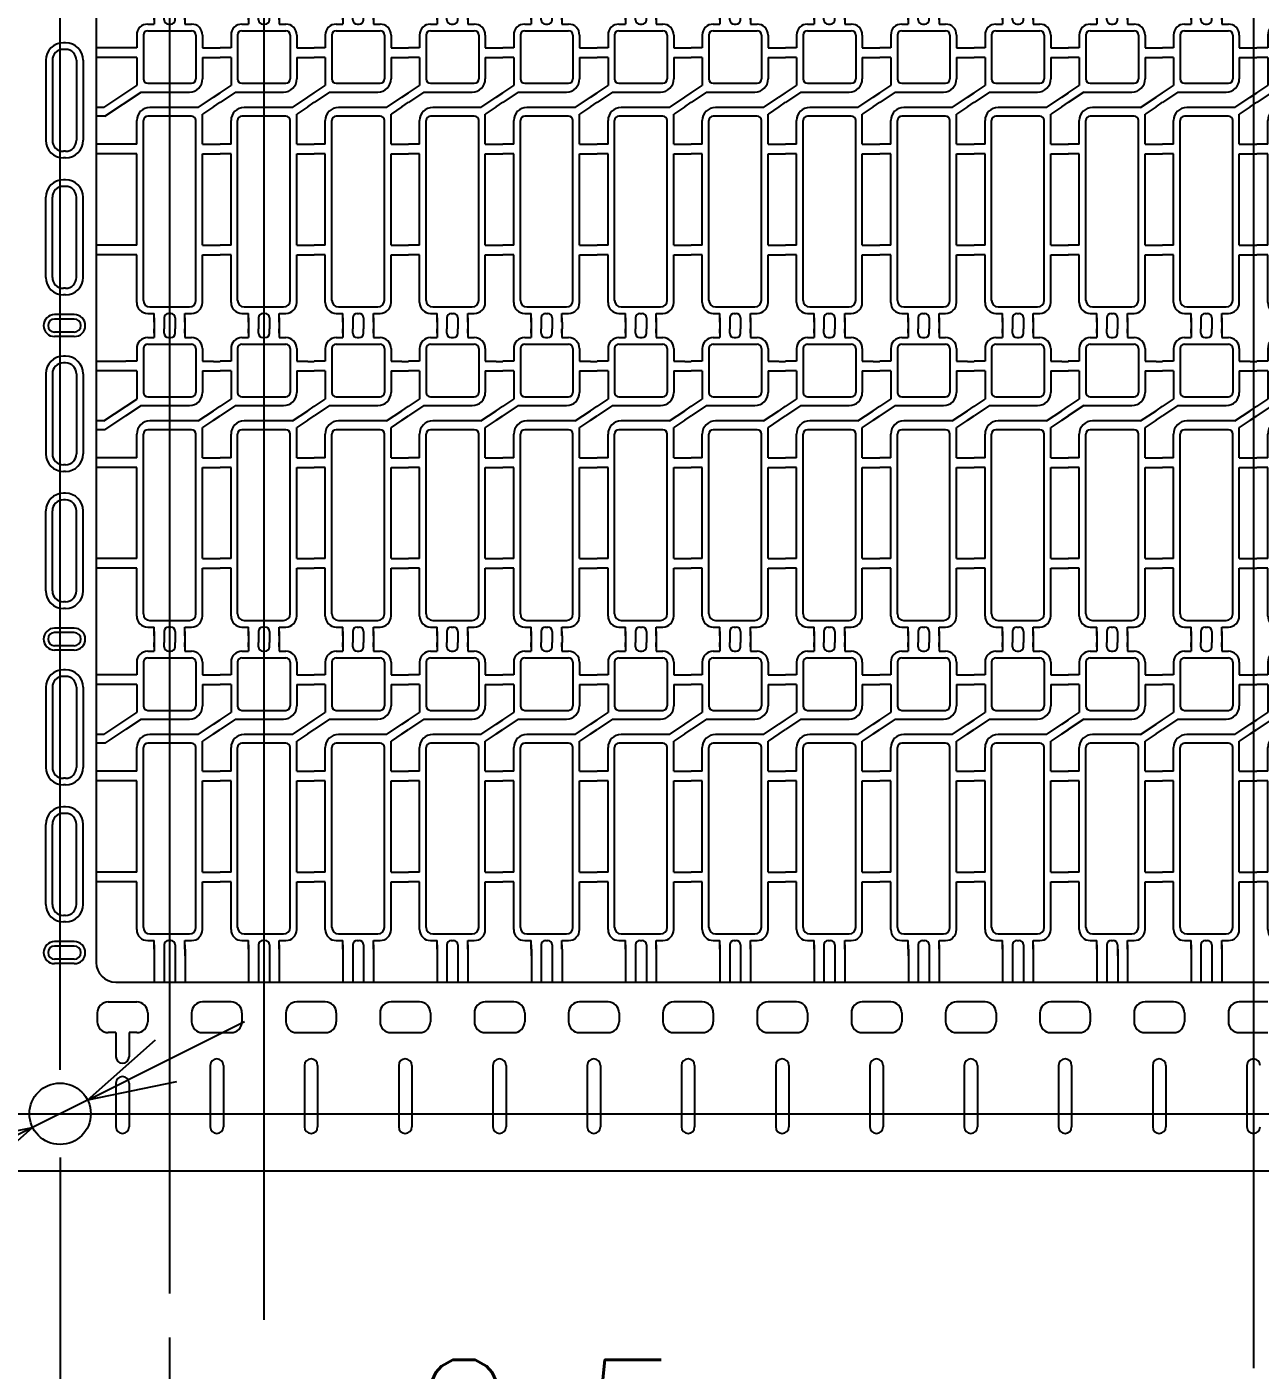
# Model space of a CAD drawing. Header units: millimetres. Extents: x -992 to 1678, y 128 to 1331.
# Drawn here: x -900.48 to -872.35, y 1202.6 to 1233.23 of the extents above; entities that cross this region are included whole.
import ezdxf

# ---------------------------------------------------------------- set-up
doc = ezdxf.new("R2010")
doc.units = ezdxf.units.MM
doc.header["$PDMODE"] = 3
doc.header["$PDSIZE"] = -1
doc.linetypes.add('CENTER', pattern=[10.16, 6.35, -1.27, 1.27, -1.27])
doc.linetypes.add('HIDDEN', pattern=[1.905, 1.27, -0.635])
doc.layers.get('DEFPOINTS').update_dxf_attribs({"color": 10})
for name, color, linetype in [('1', 3, 'Continuous'), ('b etching', 1, 'Continuous'), ('CEN', 8, 'CENTER'), ('DIM', 7, 'Continuous'), ('HID', 1, 'HIDDEN')]:
    doc.layers.add(name, color=color, linetype=linetype)
doc.styles.add('SIMPLEX', font='simplex')
doc.styles.get("Standard").update_dxf_attribs({"font": 'txt.shx', "bigfont": 'chineset.shx'})
doc.dimstyles.new('ISO-25', dxfattribs={"dimtxt": 2.5, "dimasz": 2.5, "dimexe": 1.25, "dimexo": 0.625, "dimtad": 1, "dimtxsty": 'Standard', "dimcen": 2.5, "dimadec": 0, "dimazin": 0, "dimtfac": 1, "dimtmove": 0, "dimatfit": 3, "dimfxl": 1, "dimarcsym": 0})

# ---------------------------------------------------------------- blocks, each defined once
blk = doc.blocks.new('_OPEN30')
at = {"color": 0, "linetype": 'ByBlock'}
for p, q in [((-1, 0.268), (0, 0)), ((0, 0), (-1, -0.268)), ((0, 0), (-1, 0))]:
    blk.add_line(p, q, dxfattribs=at)
blk = doc.blocks.new('*D93')
at = {"layer": 'DEFPOINTS', "color": 0, "transparency": 16777216}
for p in [(-899.724, 1292.825), (-841.649, 1270.144), (-899.724, 1208.444)]:
    blk.add_point(p, dxfattribs=at)
at = {"layer": 'DIM', "color": 0, "lineweight": -2, "transparency": 16777216}
for p, q in [((-899.724, 1209.444), (-899.724, 1293.825)), ((-841.649, 1271.144), (-841.649, 1293.825)), ((-897.724, 1292.825), (-879.615, 1292.825)), ((-843.649, 1292.825), (-861.758, 1292.825))]:
    blk.add_line(p, q, dxfattribs=at)
at = {"layer": 'DIM', "color": 0, "lineweight": -2, "transparency": 16777216, "xscale": 2, "yscale": 2, "zscale": 2, "rotation": 180}
blk.add_blockref('_OPEN30', (-899.724, 1292.825), dxfattribs=at)
at = {"layer": 'DIM', "color": 0, "lineweight": -2, "transparency": 16777216, "xscale": 2, "yscale": 2, "zscale": 2}
blk.add_blockref('_OPEN30', (-841.649, 1292.825), dxfattribs=at)
at = {"layer": 'DIM', "color": 0, "transparency": 16777216, "insert": (-870.686, 1292.825), "char_height": 3, "attachment_point": 5, "style": 'SIMPLEX'}
blk.add_mtext('58,075', dxfattribs=at)
blk = doc.blocks.new('*D94')
at = {"layer": 'DEFPOINTS', "color": 0, "transparency": 16777216}
for p in [(-899.724, 1208.444), (-845.274, 1208.444), (-845.274, 1187.624)]:
    blk.add_point(p, dxfattribs=at)
at = {"layer": 'DIM', "color": 0, "lineweight": -2, "transparency": 16777216}
for p, q in [((-899.724, 1207.444), (-899.724, 1186.624)), ((-845.274, 1207.444), (-845.274, 1186.624)), ((-897.724, 1187.624), (-879.999, 1187.624)), ((-847.274, 1187.624), (-864.999, 1187.624))]:
    blk.add_line(p, q, dxfattribs=at)
at = {"layer": 'DIM', "color": 0, "lineweight": -2, "transparency": 16777216, "xscale": 2, "yscale": 2, "zscale": 2, "rotation": 180}
blk.add_blockref('_OPEN30', (-899.724, 1187.624), dxfattribs=at)
at = {"layer": 'DIM', "color": 0, "lineweight": -2, "transparency": 16777216, "xscale": 2, "yscale": 2, "zscale": 2}
blk.add_blockref('_OPEN30', (-845.274, 1187.624), dxfattribs=at)
at = {"layer": 'DIM', "color": 0, "transparency": 16777216, "insert": (-872.499, 1187.624), "char_height": 3, "attachment_point": 5, "style": 'SIMPLEX'}
blk.add_mtext('54,45', dxfattribs=at)
blk = doc.blocks.new('*D95')
at = {"layer": 'DEFPOINTS', "color": 0, "transparency": 16777216}
for p in [(-903.349, 1207.644), (-897.224, 1204.344), (-897.224, 1179.848)]:
    blk.add_point(p, dxfattribs=at)
at = {"layer": 'DIM', "color": 0, "lineweight": -2, "transparency": 16777216}
for p, q in [((-903.349, 1206.644), (-903.349, 1178.848)), ((-897.224, 1203.344), (-897.224, 1178.848)), ((-905.349, 1179.848), (-907.349, 1179.848)), ((-897.224, 1179.848), (-903.349, 1179.848)), ((-895.224, 1179.848), (-893.224, 1179.848))]:
    blk.add_line(p, q, dxfattribs=at)
at = {"layer": 'DIM', "color": 0, "lineweight": -2, "transparency": 16777216, "xscale": 2, "yscale": 2, "zscale": 2}
blk.add_blockref('_OPEN30', (-903.349, 1179.848), dxfattribs=at)
at = {"layer": 'DIM', "color": 0, "lineweight": -2, "transparency": 16777216, "xscale": 2, "yscale": 2, "zscale": 2, "rotation": 180}
blk.add_blockref('_OPEN30', (-897.224, 1179.848), dxfattribs=at)
at = {"layer": 'DIM', "color": 0, "transparency": 16777216, "insert": (-914.563, 1179.848), "char_height": 3, "attachment_point": 5, "style": 'SIMPLEX'}
blk.add_mtext('6,125', dxfattribs=at)
blk = doc.blocks.new('*D121')
at = {"layer": 'DEFPOINTS', "color": 0, "transparency": 16777216}
for p in [(-899.724, 1208.444), (-897.224, 1204.344), (-897.224, 1200.874)]:
    blk.add_point(p, dxfattribs=at)
at = {"layer": 'DIM', "color": 0, "lineweight": -2, "transparency": 16777216}
for p, q in [((-899.724, 1207.444), (-899.724, 1199.874)), ((-897.224, 1203.344), (-897.224, 1199.874)), ((-901.724, 1200.874), (-903.724, 1200.874)), ((-899.724, 1200.874), (-897.224, 1200.874)), ((-895.224, 1200.874), (-893.224, 1200.874))]:
    blk.add_line(p, q, dxfattribs=at)
at = {"layer": 'DIM', "color": 0, "lineweight": -2, "transparency": 16777216, "xscale": 2, "yscale": 2, "zscale": 2}
blk.add_blockref('_OPEN30', (-899.724, 1200.874), dxfattribs=at)
at = {"layer": 'DIM', "color": 0, "lineweight": -2, "transparency": 16777216, "xscale": 2, "yscale": 2, "zscale": 2, "rotation": 180}
blk.add_blockref('_OPEN30', (-897.224, 1200.874), dxfattribs=at)
at = {"layer": 'DIM', "color": 0, "transparency": 16777216, "insert": (-888.581, 1200.874), "char_height": 3, "attachment_point": 5, "style": 'SIMPLEX'}
blk.add_mtext('2,5', dxfattribs=at)
blk = doc.blocks.new('*D122')
at = {"layer": 'DEFPOINTS', "color": 0, "transparency": 16777216}
for p in [(-899.724, 1208.444), (-660.174, 1208.444), (-899.724, 1170.747)]:
    blk.add_point(p, dxfattribs=at)
at = {"layer": 'DIM', "color": 0, "lineweight": -2, "transparency": 16777216}
for p, q in [((-899.724, 1207.444), (-899.724, 1169.747)), ((-660.174, 1207.444), (-660.174, 1169.747)), ((-897.724, 1170.747), (-788.877, 1170.747)), ((-662.174, 1170.747), (-771.02, 1170.747))]:
    blk.add_line(p, q, dxfattribs=at)
at = {"layer": 'DIM', "color": 0, "lineweight": -2, "transparency": 16777216, "xscale": 2, "yscale": 2, "zscale": 2, "rotation": 180}
blk.add_blockref('_OPEN30', (-899.724, 1170.747), dxfattribs=at)
at = {"layer": 'DIM', "color": 0, "lineweight": -2, "transparency": 16777216, "xscale": 2, "yscale": 2, "zscale": 2}
blk.add_blockref('_OPEN30', (-660.174, 1170.747), dxfattribs=at)
at = {"layer": 'DIM', "color": 0, "transparency": 16777216, "insert": (-779.949, 1170.747), "char_height": 3, "attachment_point": 5, "style": 'SIMPLEX'}
blk.add_mtext('239,55', dxfattribs=at)
blk = doc.blocks.new('*D123')
at = {"layer": 'DEFPOINTS', "color": 0, "transparency": 16777216}
for p in [(-903.349, 1207.644), (-899.724, 1207.744), (-899.724, 1195.051)]:
    blk.add_point(p, dxfattribs=at)
at = {"layer": 'DIM', "color": 0, "lineweight": -2, "transparency": 16777216}
for p, q in [((-899.724, 1206.744), (-899.724, 1194.051)), ((-903.349, 1206.644), (-903.349, 1194.051)), ((-905.349, 1195.051), (-907.349, 1195.051)), ((-903.349, 1195.051), (-899.724, 1195.051)), ((-897.724, 1195.051), (-895.724, 1195.051))]:
    blk.add_line(p, q, dxfattribs=at)
at = {"layer": 'DIM', "color": 0, "lineweight": -2, "transparency": 16777216, "xscale": 2, "yscale": 2, "zscale": 2}
blk.add_blockref('_OPEN30', (-903.349, 1195.051), dxfattribs=at)
at = {"layer": 'DIM', "color": 0, "lineweight": -2, "transparency": 16777216, "xscale": 2, "yscale": 2, "zscale": 2, "rotation": 180}
blk.add_blockref('_OPEN30', (-899.724, 1195.051), dxfattribs=at)
at = {"layer": 'DIM', "color": 0, "transparency": 16777216, "insert": (-888.224, 1195.051), "char_height": 3, "attachment_point": 5, "style": 'SIMPLEX'}
blk.add_mtext('3,625', dxfattribs=at)
blk = doc.blocks.new('*D128')
at = {"layer": 'DEFPOINTS', "color": 0, "transparency": 16777216}
for p in [(-899.098, 1208.757), (-900.35, 1208.131)]:
    blk.add_point(p, dxfattribs=at)
at = {"layer": 'DIM', "color": 0, "lineweight": -2, "transparency": 16777216}
for p, q in [((-897.309, 1209.651), (-895.52, 1210.545)), ((-899.098, 1208.757), (-900.35, 1208.131)), ((-907.822, 1204.396), (-902.139, 1207.237))]:
    blk.add_line(p, q, dxfattribs=at)
at = {"layer": 'DIM', "color": 0, "lineweight": -2, "transparency": 16777216, "xscale": 2, "yscale": 2, "zscale": 2}
for p, rotation in [((-899.098, 1208.757), 206.5549999195727), ((-900.35, 1208.131), 26.55499991957268)]:
    blk.add_blockref('_OPEN30', p, dxfattribs=dict(at, rotation=rotation))
at = {"layer": 'DIM', "color": 0, "transparency": 16777216, "insert": (-920.346, 1198.138), "char_height": 3, "attachment_point": 5, "rotation": 26.555, "style": 'SIMPLEX'}
blk.add_mtext('∅1,4±0,035', dxfattribs=at)
blk = doc.blocks.new('e2')
at = {"layer": 'b etching', "linetype": 'ByBlock'}
for p, q in [((-947.208, 906.231), (-946.208, 906.231)), ((-947.308, 906.131), (-947.308, 905.131)), ((-946.108, 906.131), (-946.108, 905.131)), ((-947.208, 905.031), (-946.208, 905.031)), ((-947.308, 900.081), (-947.308, 904.181)), ((-946.208, 904.281), (-947.208, 904.281)), ((-946.108, 900.081), (-946.108, 904.181)), ((-947.158, 899.931), (-946.258, 899.931))]:
    blk.add_line(p, q, dxfattribs=at)
for centre, radius, start, end in [((-947.208, 906.131), 0.1, 90, 180), ((-946.208, 906.131), 0.1, 360, 90), ((-947.208, 905.131), 0.1, 180, 270), ((-946.208, 905.131), 0.1, 270, 360), ((-947.208, 904.181), 0.1, 90, 180), ((-946.208, 904.181), 0.1, 0, 90), ((-947.158, 900.081), 0.15, 180, 270), ((-946.258, 900.081), 0.15, 270, 0)]:
    blk.add_arc(centre, radius, start, end, dxfattribs=at)
blk = doc.blocks.new('e1')
at = {"layer": '1'}
for p, q in [((-947.058, 906.581), (-947.058, 906.481)), ((-947.058, 906.481), (-947.058, 906.581)), ((-947.058, 906.581), (-947.058, 906.381)), ((-946.358, 906.581), (-946.358, 906.481)), ((-946.358, 906.481), (-946.358, 906.581)), ((-946.358, 906.581), (-946.358, 906.381)), ((-946.358, 906.381), (-946.208, 906.381)), ((-947.458, 906.131), (-947.458, 905.841)), ((-945.958, 906.131), (-945.958, 905.841)), ((-947.458, 905.841), (-947.708, 905.841)), ((-947.458, 905.621), (-947.708, 905.621)), ((-947.458, 905.621), (-947.458, 904.981)), ((-945.958, 905.841), (-945.708, 905.841)), ((-945.958, 905.621), (-945.958, 905.131)), ((-945.958, 905.621), (-945.708, 905.621)), ((-947.358, 904.831), (-946.258, 904.831)), ((-946.058, 904.481), (-947.158, 904.481)), ((-945.958, 903.641), (-945.958, 904.331)), ((-947.458, 903.641), (-947.458, 904.181)), ((-947.458, 903.641), (-947.708, 903.641)), ((-947.458, 903.421), (-947.708, 903.421)), ((-947.458, 901.341), (-947.458, 903.421)), ((-945.958, 903.641), (-945.708, 903.641)), ((-945.958, 901.341), (-945.958, 903.421)), ((-945.958, 903.421), (-945.708, 903.421)), ((-947.458, 901.341), (-947.708, 901.341)), ((-945.958, 901.341), (-945.708, 901.341)), ((-947.458, 901.121), (-947.708, 901.121)), ((-947.458, 900.031), (-947.458, 901.121)), ((-945.958, 900.031), (-945.958, 901.121)), ((-945.958, 901.121), (-945.708, 901.121)), ((-947.058, 899.581), (-947.058, 899.781)), ((-946.358, 899.781), (-946.208, 899.781)), ((-946.358, 899.581), (-946.358, 899.781)), ((-947.058, 899.581), (-947.058, 899.681)), ((-947.058, 899.681), (-947.058, 899.581)), ((-946.358, 899.581), (-946.358, 899.681)), ((-946.358, 899.681), (-946.358, 899.581))]:
    blk.add_line(p, q, dxfattribs=at)
at = {"layer": '1', "linetype": 'ByBlock'}
for p, q in [((-946.833, 906.481), (-946.833, 906.581)), ((-946.583, 906.481), (-946.583, 906.581)), ((-947.208, 906.381), (-947.058, 906.381)), ((-946.733, 906.381), (-946.683, 906.381)), ((-947.708, 904.814), (-947.458, 904.981)), ((-947.358, 904.831), (-947.708, 904.597)), ((-946.058, 904.481), (-945.708, 904.714)), ((-945.708, 904.497), (-945.958, 904.331)), ((-947.208, 899.781), (-947.058, 899.781)), ((-946.733, 899.781), (-946.683, 899.781)), ((-946.833, 899.681), (-946.833, 899.581)), ((-946.583, 899.681), (-946.583, 899.581))]:
    blk.add_line(p, q, dxfattribs=at)
for centre, start, end in [((-946.733, 906.481), 180, 270), ((-946.683, 906.481), 270, 0), ((-946.733, 899.681), 90, 180), ((-946.683, 899.681), 0, 90)]:
    blk.add_arc(centre, 0.1, start, end, dxfattribs=at)
at = {"layer": '1'}
for centre, radius, start, end in [((-947.208, 906.131), 0.25, 90, 180), ((-946.208, 906.131), 0.25, 0, 90), ((-946.258, 905.131), 0.3, 270, 0), ((-947.158, 904.181), 0.3, 90, 180), ((-947.208, 900.031), 0.25, 180, 270), ((-946.208, 900.031), 0.25, 270, 0)]:
    blk.add_arc(centre, radius, start, end, dxfattribs=at)
blk = doc.blocks.new('TOP')
at = {"layer": '1', "linetype": 'ByBlock'}
for p, q in [((-895.149, 911.326), (-894.999, 911.326)), ((-895.149, 911.106), (-894.999, 911.106)), ((-895.149, 910.2), (-894.999, 910.3)), ((-895.149, 909.983), (-894.999, 910.083)), ((-895.149, 909.126), (-894.999, 909.126)), ((-895.149, 908.906), (-894.999, 908.906)), ((-895.149, 906.826), (-894.999, 906.826)), ((-895.149, 906.606), (-894.999, 906.606)), ((-896.499, 905.066), (-896.499, 904.916)), ((-896.274, 905.066), (-896.274, 904.916)), ((-896.024, 905.066), (-896.024, 904.916)), ((-895.799, 905.066), (-895.799, 904.916))]:
    blk.add_line(p, q, dxfattribs=at)
blk = doc.blocks.new('1')
at = {"layer": '1', "linetype": 'ByBlock'}
for p, q in [((-898.224, 911.326), (-898.899, 911.326)), ((-898.224, 911.106), (-898.899, 911.106)), ((-898.899, 911.106), (-898.899, 909.966)), ((-898.724, 909.966), (-897.974, 910.466)), ((-898.699, 909.766), (-897.874, 910.316)), ((-898.724, 909.966), (-898.899, 909.966)), ((-898.699, 909.766), (-898.899, 909.766)), ((-898.899, 909.766), (-898.899, 909.126)), ((-898.224, 909.126), (-898.899, 909.126)), ((-898.224, 908.906), (-898.899, 908.906)), ((-898.899, 908.906), (-898.899, 906.826)), ((-898.224, 906.826), (-898.899, 906.826)), ((-898.224, 906.606), (-898.899, 906.606)), ((-898.899, 906.606), (-898.899, 904.176)), ((-898.224, 904.176), (-898.899, 904.176))]:
    blk.add_line(p, q, dxfattribs=at)
blk = doc.blocks.new('111')
at = {"layer": '1', "linetype": 'ByBlock'}
for p, q in [((-415.593, 929.351), (-415.593, 930.101)), ((-415.368, 929.351), (-415.368, 930.101)), ((-415.368, 930.101), (-415.118, 930.101)), ((-415.118, 929.351), (-415.118, 930.101)), ((-414.893, 930.101), (-413.443, 930.101)), ((-414.893, 929.351), (-414.893, 930.101))]:
    blk.add_line(p, q, dxfattribs=at)

msp = doc.modelspace()

# ---------------------------------------------------------------- linework, layer by layer
at = {"layer": '1'}
for p, q in [((-899.8986804, 1232.46894821), (-899.8986804, 1230.64394821)), ((-899.5986804, 1232.71894821), (-899.6486804, 1232.71894821)), ((-899.3486804, 1232.46894821), (-899.3486804, 1230.64394821)), ((-899.5986804, 1230.39394821), (-899.6486804, 1230.39394821)), ((-899.5986804, 1229.59394821), (-899.6486804, 1229.59394821)), ((-899.8986804, 1227.51894821), (-899.8986804, 1229.34394821)), ((-899.3486804, 1227.51894821), (-899.3486804, 1229.34394821)), ((-899.5986804, 1227.26894821), (-899.6486804, 1227.26894821)), ((-899.3986804, 1226.56894821), (-899.8486804, 1226.56894821)), ((-899.3986804, 1226.56894821), (-899.8486804, 1226.56894821)), ((-899.3986804, 1226.26894821), (-899.8486804, 1226.26894821)), ((-899.3986804, 1226.26894821), (-899.8486804, 1226.26894821)), ((-899.5986804, 1225.56894821), (-899.6486804, 1225.56894821)), ((-899.8986804, 1225.31894821), (-899.8986804, 1223.49394821)), ((-899.3486804, 1225.31894821), (-899.3486804, 1223.49394821)), ((-899.5986804, 1223.24394821), (-899.6486804, 1223.24394821)), ((-899.5986804, 1222.44394821), (-899.6486804, 1222.44394821)), ((-899.8986804, 1220.36894821), (-899.8986804, 1222.19394821)), ((-899.3486804, 1220.36894821), (-899.3486804, 1222.19394821)), ((-899.5986804, 1220.11894821), (-899.6486804, 1220.11894821)), ((-899.3986804, 1219.41894821), (-899.8486804, 1219.41894821)), ((-899.3986804, 1219.41894821), (-899.8486804, 1219.41894821)), ((-899.3986804, 1219.11894821), (-899.8486804, 1219.11894821)), ((-899.3986804, 1219.11894821), (-899.8486804, 1219.11894821)), ((-899.5986804, 1218.41894821), (-899.6486804, 1218.41894821)), ((-899.8986804, 1218.16894821), (-899.8986804, 1216.34394821)), ((-899.3486804, 1218.16894821), (-899.3486804, 1216.34394821)), ((-899.5986804, 1216.09394821), (-899.6486804, 1216.09394821)), ((-899.5986804, 1215.29394821), (-899.6486804, 1215.29394821)), ((-899.8986804, 1213.21894821), (-899.8986804, 1215.04394821)), ((-899.3486804, 1213.21894821), (-899.3486804, 1215.04394821)), ((-899.5986804, 1212.96894821), (-899.6486804, 1212.96894821)), ((-899.3986804, 1212.26894821), (-899.8486804, 1212.26894821)), ((-899.3986804, 1212.26894821), (-899.8486804, 1212.26894821)), ((-899.3986804, 1211.96894821), (-899.8486804, 1211.96894821)), ((-899.3986804, 1211.96894821), (-899.8486804, 1211.96894821)), ((-898.4486804, 1210.29394821), (-898.6236804, 1210.29394821)), ((-898.4486804, 1210.29394821), (-898.4486804, 1209.74394821)), ((-897.9736804, 1210.29394821), (-898.1486804, 1210.29394821)), ((-898.1486804, 1210.29394821), (-898.1486804, 1209.74394821)), ((-896.4736804, 1210.29394821), (-895.8236804, 1210.29394821)), ((-894.3236804, 1210.29394821), (-893.6736804, 1210.29394821)), ((-892.1736804, 1210.29394821), (-891.5236804, 1210.29394821)), ((-890.0236804, 1210.29394821), (-889.3736804, 1210.29394821)), ((-887.8736804, 1210.29394821), (-887.2236804, 1210.29394821)), ((-885.7236804, 1210.29394821), (-885.0736804, 1210.29394821)), ((-883.5736804, 1210.29394821), (-882.9236804, 1210.29394821)), ((-881.4236804, 1210.29394821), (-880.7736804, 1210.29394821)), ((-879.2736804, 1210.29394821), (-878.6236804, 1210.29394821)), ((-877.1236804, 1210.29394821), (-876.4736804, 1210.29394821)), ((-874.9736804, 1210.29394821), (-874.3236804, 1210.29394821)), ((-872.8236804, 1210.29394821), (-872.1736804, 1210.29394821)), ((-896.2986804, 1209.54394821), (-896.2986804, 1208.14394821)), ((-895.9986804, 1209.54394821), (-895.9986804, 1208.14394821)), ((-894.1486804, 1209.54394821), (-894.1486804, 1208.14394821)), ((-893.8486804, 1209.54394821), (-893.8486804, 1208.14394821)), ((-891.9986804, 1209.54394821), (-891.9986804, 1208.14394821)), ((-891.6986804, 1209.54394821), (-891.6986804, 1208.14394821)), ((-889.8486804, 1209.54394821), (-889.8486804, 1208.14394821)), ((-889.5486804, 1209.54394821), (-889.5486804, 1208.14394821)), ((-887.6986804, 1209.54394821), (-887.6986804, 1208.14394821)), ((-887.3986804, 1209.54394821), (-887.3986804, 1208.14394821)), ((-885.5486804, 1209.54394821), (-885.5486804, 1208.14394821)), ((-885.2486804, 1209.54394821), (-885.2486804, 1208.14394821)), ((-883.3986804, 1209.54394821), (-883.3986804, 1208.14394821)), ((-883.0986804, 1209.54394821), (-883.0986804, 1208.14394821)), ((-881.2486804, 1209.54394821), (-881.2486804, 1208.14394821)), ((-880.9486804, 1209.54394821), (-880.9486804, 1208.14394821)), ((-879.0986804, 1209.54394821), (-879.0986804, 1208.14394821)), ((-878.7986804, 1209.54394821), (-878.7986804, 1208.14394821)), ((-876.9486804, 1209.54394821), (-876.9486804, 1208.14394821)), ((-876.6486804, 1209.54394821), (-876.6486804, 1208.14394821)), ((-874.7986804, 1209.54394821), (-874.7986804, 1208.14394821)), ((-874.4986804, 1209.54394821), (-874.4986804, 1208.14394821)), ((-872.6486804, 1209.54394821), (-872.6486804, 1208.14394821)), ((-898.4486804, 1209.14394821), (-898.4486804, 1208.14394821)), ((-898.1486804, 1209.14394821), (-898.1486804, 1208.14394821)), ((-902.3486804, 1207.14394821), (-872.4986804, 1207.14394821))]:
    msp.add_line(p, q, dxfattribs=at)
at = {"layer": '1', "linetype": 'ByBlock'}
for p, q in [((-898.2236804, 1218.45394821), (-898.8986804, 1218.45394821)), ((-898.2236804, 1218.23394821), (-898.8986804, 1218.23394821)), ((-898.8986804, 1218.23394821), (-898.8986804, 1217.09394821)), ((-898.7236804, 1217.09394821), (-897.9736804, 1217.59394821)), ((-898.6986804, 1216.89394821), (-897.8736804, 1217.44394821)), ((-898.7236804, 1217.09394821), (-898.8986804, 1217.09394821)), ((-898.6986804, 1216.89394821), (-898.8986804, 1216.89394821)), ((-898.8986804, 1216.89394821), (-898.8986804, 1216.25394821)), ((-898.2236804, 1216.25394821), (-898.8986804, 1216.25394821)), ((-898.2236804, 1216.03394821), (-898.8986804, 1216.03394821)), ((-898.8986804, 1216.03394821), (-898.8986804, 1213.95394821)), ((-898.2236804, 1213.95394821), (-898.8986804, 1213.95394821)), ((-898.2236804, 1213.73394821), (-898.8986804, 1213.73394821)), ((-898.8986804, 1213.73394821), (-898.8986804, 1211.89394821)), ((-898.4486804, 1211.44394821), (-897.5736804, 1211.44394821)), ((-898.6236804, 1210.99394821), (-897.9736804, 1210.99394821)), ((-895.8236804, 1210.99394821), (-896.4736804, 1210.99394821)), ((-893.6736804, 1210.99394821), (-894.3236804, 1210.99394821)), ((-891.5236804, 1210.99394821), (-892.1736804, 1210.99394821)), ((-889.3736804, 1210.99394821), (-890.0236804, 1210.99394821)), ((-887.2236804, 1210.99394821), (-887.8736804, 1210.99394821)), ((-885.0736804, 1210.99394821), (-885.7236804, 1210.99394821)), ((-882.9236804, 1210.99394821), (-883.5736804, 1210.99394821)), ((-880.7736804, 1210.99394821), (-881.4236804, 1210.99394821)), ((-878.6236804, 1210.99394821), (-879.2736804, 1210.99394821)), ((-876.4736804, 1210.99394821), (-877.1236804, 1210.99394821)), ((-874.3236804, 1210.99394821), (-874.9736804, 1210.99394821)), ((-872.1736804, 1210.99394821), (-872.8236804, 1210.99394821)), ((-898.8736804, 1210.74394821), (-898.8736804, 1210.54394821)), ((-897.7236804, 1210.74394821), (-897.7236804, 1210.54394821)), ((-896.7236804, 1210.74394821), (-896.7236804, 1210.54394821)), ((-895.5736804, 1210.74394821), (-895.5736804, 1210.54394821)), ((-894.5736804, 1210.74394821), (-894.5736804, 1210.54394821)), ((-893.4236804, 1210.74394821), (-893.4236804, 1210.54394821)), ((-892.4236804, 1210.74394821), (-892.4236804, 1210.54394821)), ((-891.2736804, 1210.74394821), (-891.2736804, 1210.54394821)), ((-890.2736804, 1210.74394821), (-890.2736804, 1210.54394821)), ((-889.1236804, 1210.74394821), (-889.1236804, 1210.54394821)), ((-888.1236804, 1210.74394821), (-888.1236804, 1210.54394821)), ((-886.9736804, 1210.74394821), (-886.9736804, 1210.54394821)), ((-885.9736804, 1210.74394821), (-885.9736804, 1210.54394821)), ((-884.8236804, 1210.74394821), (-884.8236804, 1210.54394821)), ((-883.8236804, 1210.74394821), (-883.8236804, 1210.54394821)), ((-882.6736804, 1210.74394821), (-882.6736804, 1210.54394821)), ((-881.6736804, 1210.74394821), (-881.6736804, 1210.54394821)), ((-880.5236804, 1210.74394821), (-880.5236804, 1210.54394821)), ((-879.5236804, 1210.74394821), (-879.5236804, 1210.54394821)), ((-878.3736804, 1210.74394821), (-878.3736804, 1210.54394821)), ((-877.3736804, 1210.74394821), (-877.3736804, 1210.54394821)), ((-876.2236804, 1210.74394821), (-876.2236804, 1210.54394821)), ((-875.2236804, 1210.74394821), (-875.2236804, 1210.54394821)), ((-874.0736804, 1210.74394821), (-874.0736804, 1210.54394821)), ((-873.0736804, 1210.74394821), (-873.0736804, 1210.54394821)), ((-872.4986804, 1207.14394821), (-842.6486804, 1207.14394821))]:
    msp.add_line(p, q, dxfattribs=at)
at = {"layer": '1'}
msp.add_circle((-899.7236804, 1208.44394821), 0.7, dxfattribs=at)
msp.add_circle((-899.7236804, 1208.44394821), 0.7, dxfattribs=at)
msp.add_circle((-899.7236804, 1208.44394821), 0.7, dxfattribs=at)
msp.add_circle((-899.7236804, 1208.44394821), 0.7, dxfattribs=at)
msp.add_circle((-899.7236804, 1208.44394821), 0.7, dxfattribs=at)
msp.add_circle((-899.7236804, 1208.44394821), 0.7, dxfattribs=at)
msp.add_circle((-899.7236804, 1208.44394821), 0.7, dxfattribs=at)
for centre, radius, start, end in [((-899.6486804, 1232.46894821), 0.25, 90, 180), ((-899.5986804, 1232.46894821), 0.25, 360, 90), ((-899.6486804, 1230.64394821), 0.25, 180, 270), ((-899.5986804, 1230.64394821), 0.25, 270, 360), ((-899.6486804, 1229.34394821), 0.25, 90, 180), ((-899.5986804, 1229.34394821), 0.25, 0, 90), ((-899.6486804, 1227.51894821), 0.25, 180, 270), ((-899.5986804, 1227.51894821), 0.25, 270, 0), ((-899.8486804, 1226.41894821), 0.15, 90, 270), ((-899.8486804, 1226.41894821), 0.15, 90, 270), ((-899.3986804, 1226.41894821), 0.15, 270, 90), ((-899.3986804, 1226.41894821), 0.15, 270, 90), ((-899.6486804, 1225.31894821), 0.25, 90, 180), ((-899.5986804, 1225.31894821), 0.25, 360, 90), ((-899.6486804, 1223.49394821), 0.25, 180, 270), ((-899.5986804, 1223.49394821), 0.25, 270, 360), ((-899.6486804, 1222.19394821), 0.25, 90, 180), ((-899.5986804, 1222.19394821), 0.25, 0, 90), ((-899.6486804, 1220.36894821), 0.25, 180, 270), ((-899.5986804, 1220.36894821), 0.25, 270, 0), ((-899.8486804, 1219.26894821), 0.15, 90, 270), ((-899.8486804, 1219.26894821), 0.15, 90, 270), ((-899.3986804, 1219.26894821), 0.15, 270, 90), ((-899.3986804, 1219.26894821), 0.15, 270, 90), ((-899.6486804, 1218.16894821), 0.25, 90, 180), ((-899.5986804, 1218.16894821), 0.25, 360, 90), ((-899.6486804, 1216.34394821), 0.25, 180, 270), ((-899.5986804, 1216.34394821), 0.25, 270, 360), ((-899.6486804, 1215.04394821), 0.25, 90, 180), ((-899.5986804, 1215.04394821), 0.25, 0, 90), ((-899.6486804, 1213.21894821), 0.25, 180, 270), ((-899.5986804, 1213.21894821), 0.25, 270, 0), ((-899.8486804, 1212.11894821), 0.15, 90, 270), ((-899.8486804, 1212.11894821), 0.15, 90, 270), ((-899.3986804, 1212.11894821), 0.15, 270, 90), ((-899.3986804, 1212.11894821), 0.15, 270, 90), ((-898.2986804, 1209.74394821), 0.15, 180, 0), ((-896.1486804, 1209.54394821), 0.15, 0, 180), ((-893.9986804, 1209.54394821), 0.15, 0, 180), ((-891.8486804, 1209.54394821), 0.15, 0, 180), ((-889.6986804, 1209.54394821), 0.15, 0, 180), ((-887.5486804, 1209.54394821), 0.15, 0, 180), ((-885.3986804, 1209.54394821), 0.15, 0, 180), ((-883.2486804, 1209.54394821), 0.15, 0, 180), ((-881.0986804, 1209.54394821), 0.15, 0, 180), ((-878.9486804, 1209.54394821), 0.15, 0, 180), ((-876.7986804, 1209.54394821), 0.15, 0, 180), ((-874.6486804, 1209.54394821), 0.15, 0, 180), ((-872.4986804, 1209.54394821), 0.15, 0, 180), ((-898.2986804, 1209.14394821), 0.15, 0, 180), ((-898.2986804, 1208.14394821), 0.15, 180, 0), ((-896.1486804, 1208.14394821), 0.15, 180, 0), ((-893.9986804, 1208.14394821), 0.15, 180, 0), ((-891.8486804, 1208.14394821), 0.15, 180, 0), ((-889.6986804, 1208.14394821), 0.15, 180, 0), ((-887.5486804, 1208.14394821), 0.15, 180, 0), ((-885.3986804, 1208.14394821), 0.15, 180, 0), ((-883.2486804, 1208.14394821), 0.15, 180, 0), ((-881.0986804, 1208.14394821), 0.15, 180, 0), ((-878.9486804, 1208.14394821), 0.15, 180, 0), ((-876.7986804, 1208.14394821), 0.15, 180, 0), ((-874.6486804, 1208.14394821), 0.15, 180, 0), ((-872.4986804, 1208.14394821), 0.15, 180, 0)]:
    msp.add_arc(centre, radius, start, end, dxfattribs=at)
at = {"layer": '1', "linetype": 'ByBlock'}
for centre, radius, start, end in [((-898.4486804, 1211.89394821), 0.45, 180, 270), ((-898.6236804, 1210.74394821), 0.25, 90, 180), ((-897.9736804, 1210.74394821), 0.25, 0, 90), ((-896.4736804, 1210.74394821), 0.25, 90, 180), ((-895.8236804, 1210.74394821), 0.25, 360, 90), ((-894.3236804, 1210.74394821), 0.25, 90, 180), ((-893.6736804, 1210.74394821), 0.25, 360, 90), ((-892.1736804, 1210.74394821), 0.25, 90, 180), ((-891.5236804, 1210.74394821), 0.25, 360, 90), ((-890.0236804, 1210.74394821), 0.25, 90, 180), ((-889.3736804, 1210.74394821), 0.25, 360, 90), ((-887.8736804, 1210.74394821), 0.25, 90, 180), ((-887.2236804, 1210.74394821), 0.25, 360, 90), ((-885.7236804, 1210.74394821), 0.25, 90, 180), ((-885.0736804, 1210.74394821), 0.25, 360, 90), ((-883.5736804, 1210.74394821), 0.25, 90, 180), ((-882.9236804, 1210.74394821), 0.25, 360, 90), ((-881.4236804, 1210.74394821), 0.25, 90, 180), ((-880.7736804, 1210.74394821), 0.25, 360, 90), ((-879.2736804, 1210.74394821), 0.25, 90, 180), ((-878.6236804, 1210.74394821), 0.25, 360, 90), ((-877.1236804, 1210.74394821), 0.25, 90, 180), ((-876.4736804, 1210.74394821), 0.25, 360, 90), ((-874.9736804, 1210.74394821), 0.25, 90, 180), ((-874.3236804, 1210.74394821), 0.25, 360, 90), ((-872.8236804, 1210.74394821), 0.25, 90, 180), ((-898.6236804, 1210.54394821), 0.25, 180, 270), ((-897.9736804, 1210.54394821), 0.25, 270, 0), ((-896.4736804, 1210.54394821), 0.25, 180, 270), ((-895.8236804, 1210.54394821), 0.25, 270, 360), ((-894.3236804, 1210.54394821), 0.25, 180, 270), ((-893.6736804, 1210.54394821), 0.25, 270, 360), ((-892.1736804, 1210.54394821), 0.25, 180, 270), ((-891.5236804, 1210.54394821), 0.25, 270, 360), ((-890.0236804, 1210.54394821), 0.25, 180, 270), ((-889.3736804, 1210.54394821), 0.25, 270, 360), ((-887.8736804, 1210.54394821), 0.25, 180, 270), ((-887.2236804, 1210.54394821), 0.25, 270, 360), ((-885.7236804, 1210.54394821), 0.25, 180, 270), ((-885.0736804, 1210.54394821), 0.25, 270, 360), ((-883.5736804, 1210.54394821), 0.25, 180, 270), ((-882.9236804, 1210.54394821), 0.25, 270, 360), ((-881.4236804, 1210.54394821), 0.25, 180, 270), ((-880.7736804, 1210.54394821), 0.25, 270, 360), ((-879.2736804, 1210.54394821), 0.25, 180, 270), ((-878.6236804, 1210.54394821), 0.25, 270, 360), ((-877.1236804, 1210.54394821), 0.25, 180, 270), ((-876.4736804, 1210.54394821), 0.25, 270, 360), ((-874.9736804, 1210.54394821), 0.25, 180, 270), ((-874.3236804, 1210.54394821), 0.25, 270, 360), ((-872.8236804, 1210.54394821), 0.25, 180, 270)]:
    msp.add_arc(centre, radius, start, end, dxfattribs=at)
at = {"layer": 'CEN', "linetype": 'ByBlock'}
for p, q in [((-897.2236804, 1270.54394821), (-897.2236804, 1204.34394821)), ((-895.0736804, 1270.54394821), (-895.0736804, 1203.74394821)), ((-872.4986804, 1269.64394821), (-872.4986804, 1202.64394821)), ((-904.7736804, 1208.44394821), (-656.1236804, 1208.44394821))]:
    msp.add_line(p, q, dxfattribs=at)
at = {"layer": 'HID', "linetype": 'ByBlock'}
for p, q in [((-898.8986804, 1262.39394821), (-898.8986804, 1211.89394821)), ((-899.5986804, 1232.86894821), (-899.6486804, 1232.86894821)), ((-900.0486804, 1232.46894821), (-900.0486804, 1230.64394821)), ((-899.1986804, 1232.46894821), (-899.1986804, 1230.64394821)), ((-899.5986804, 1230.24394821), (-899.6486804, 1230.24394821)), ((-899.5986804, 1229.74394821), (-899.6486804, 1229.74394821)), ((-900.0486804, 1227.51894821), (-900.0486804, 1229.34394821)), ((-899.1986804, 1227.51894821), (-899.1986804, 1229.34394821)), ((-899.5986804, 1227.11894821), (-899.6486804, 1227.11894821)), ((-899.3986804, 1226.66894821), (-899.8486804, 1226.66894821)), ((-899.3986804, 1226.16894821), (-899.8486804, 1226.16894821)), ((-899.5986804, 1225.71894821), (-899.6486804, 1225.71894821)), ((-900.0486804, 1225.31894821), (-900.0486804, 1223.49394821)), ((-899.1986804, 1225.31894821), (-899.1986804, 1223.49394821)), ((-899.5986804, 1223.09394821), (-899.6486804, 1223.09394821)), ((-899.5986804, 1222.59394821), (-899.6486804, 1222.59394821)), ((-900.0486804, 1220.36894821), (-900.0486804, 1222.19394821)), ((-899.1986804, 1220.36894821), (-899.1986804, 1222.19394821)), ((-899.5986804, 1219.96894821), (-899.6486804, 1219.96894821)), ((-899.3986804, 1219.51894821), (-899.8486804, 1219.51894821)), ((-899.3986804, 1219.01894821), (-899.8486804, 1219.01894821)), ((-899.5986804, 1218.56894821), (-899.6486804, 1218.56894821)), ((-900.0486804, 1218.16894821), (-900.0486804, 1216.34394821)), ((-899.1986804, 1218.16894821), (-899.1986804, 1216.34394821)), ((-899.5986804, 1215.94394821), (-899.6486804, 1215.94394821)), ((-899.5986804, 1215.44394821), (-899.6486804, 1215.44394821)), ((-900.0486804, 1213.21894821), (-900.0486804, 1215.04394821)), ((-899.1986804, 1213.21894821), (-899.1986804, 1215.04394821)), ((-899.5986804, 1212.81894821), (-899.6486804, 1212.81894821)), ((-899.3986804, 1212.36894821), (-899.8486804, 1212.36894821)), ((-899.3986804, 1211.86894821), (-899.8486804, 1211.86894821)), ((-898.4486804, 1211.44394821), (-846.5486804, 1211.44394821))]:
    msp.add_line(p, q, dxfattribs=at)
for centre, radius, start, end in [((-899.6486804, 1232.46894821), 0.4, 90, 180), ((-899.5986804, 1232.46894821), 0.4, 360, 90), ((-899.6486804, 1230.64394821), 0.4, 180, 270), ((-899.5986804, 1230.64394821), 0.4, 270, 360), ((-899.6486804, 1229.34394821), 0.4, 90, 180), ((-899.5986804, 1229.34394821), 0.4, 0, 90), ((-899.6486804, 1227.51894821), 0.4, 180, 270), ((-899.5986804, 1227.51894821), 0.4, 270, 0), ((-899.8486804, 1226.41894821), 0.25, 90, 270), ((-899.3986804, 1226.41894821), 0.25, 270, 90), ((-899.6486804, 1225.31894821), 0.4, 90, 180), ((-899.5986804, 1225.31894821), 0.4, 360, 90), ((-899.6486804, 1223.49394821), 0.4, 180, 270), ((-899.5986804, 1223.49394821), 0.4, 270, 360), ((-899.6486804, 1222.19394821), 0.4, 90, 180), ((-899.5986804, 1222.19394821), 0.4, 0, 90), ((-899.6486804, 1220.36894821), 0.4, 180, 270), ((-899.5986804, 1220.36894821), 0.4, 270, 0), ((-899.8486804, 1219.26894821), 0.25, 90, 270), ((-899.3986804, 1219.26894821), 0.25, 270, 90), ((-899.6486804, 1218.16894821), 0.4, 90, 180), ((-899.5986804, 1218.16894821), 0.4, 360, 90), ((-899.6486804, 1216.34394821), 0.4, 180, 270), ((-899.5986804, 1216.34394821), 0.4, 270, 360), ((-899.6486804, 1215.04394821), 0.4, 90, 180), ((-899.5986804, 1215.04394821), 0.4, 0, 90), ((-899.6486804, 1213.21894821), 0.4, 180, 270), ((-899.5986804, 1213.21894821), 0.4, 270, 0), ((-899.8486804, 1212.11894821), 0.25, 90, 270), ((-899.3986804, 1212.11894821), 0.25, 270, 90), ((-898.4486804, 1211.89394821), 0.45, 180, 270)]:
    msp.add_arc(centre, radius, start, end, dxfattribs=at)

# ---------------------------------------------------------------- block references
at = {"linetype": 'ByBlock'}
for name, p in [('1', (0, 328.57754633)), ('e1', (49.48386592, 326.91326061)), ('e1', (51.63386592, 326.91326061)), ('e1', (53.78386592, 326.91326061)), ('e1', (55.93386592, 326.91326061)), ('e1', (58.08386592, 326.91326061)), ('e1', (60.23386592, 326.91326061)), ('e1', (62.38386592, 326.91326061)), ('e1', (64.53386592, 326.91326061)), ('e1', (66.68386592, 326.91326061)), ('e1', (68.83386592, 326.91326061)), ('e1', (70.98386592, 326.91326061)), ('e1', (73.13386592, 326.91326061)), ('e1', (75.28386592, 326.91326061)), ('e2', (49.48386592, 326.91326061)), ('e2', (51.63386592, 326.91326061)), ('e2', (53.78386592, 326.91326061)), ('e2', (55.93386592, 326.91326061)), ('e2', (58.08386592, 326.91326061)), ('e2', (60.23386592, 326.91326061)), ('e2', (62.38386592, 326.91326061)), ('e2', (64.53386592, 326.91326061)), ('e2', (66.68386592, 326.91326061)), ('e2', (68.83386592, 326.91326061)), ('e2', (70.98386592, 326.91326061)), ('e2', (73.13386592, 326.91326061)), ('1', (0, 321.42754633)), ('TOP', (-1.075, 321.42754633)), ('TOP', (-1.075, 321.42754633)), ('TOP', (1.075, 321.42754633)), ('TOP', (3.225, 321.42754633)), ('TOP', (5.375, 321.42754633)), ('TOP', (7.525, 321.42754633)), ('TOP', (9.675, 321.42754633)), ('TOP', (11.825, 321.42754633)), ('TOP', (13.975, 321.42754633)), ('TOP', (16.125, 321.42754633)), ('TOP', (18.275, 321.42754633)), ('TOP', (20.425, 321.42754633)), ('TOP', (22.575, 321.42754633)), ('e1', (49.48386592, 319.76326061)), ('e1', (51.63386592, 319.76326061)), ('e1', (53.78386592, 319.76326061)), ('e1', (55.93386592, 319.76326061)), ('e1', (58.08386592, 319.76326061)), ('e1', (60.23386592, 319.76326061)), ('e1', (62.38386592, 319.76326061)), ('e1', (64.53386592, 319.76326061)), ('e1', (66.68386592, 319.76326061)), ('e1', (68.83386592, 319.76326061)), ('e1', (70.98386592, 319.76326061)), ('e1', (73.13386592, 319.76326061)), ('e1', (75.28386592, 319.76326061)), ('e2', (49.48386592, 319.76326061)), ('e2', (51.63386592, 319.76326061)), ('e2', (53.78386592, 319.76326061)), ('e2', (55.93386592, 319.76326061)), ('e2', (58.08386592, 319.76326061)), ('e2', (60.23386592, 319.76326061)), ('e2', (62.38386592, 319.76326061)), ('e2', (64.53386592, 319.76326061)), ('e2', (66.68386592, 319.76326061)), ('e2', (68.83386592, 319.76326061)), ('e2', (70.98386592, 319.76326061)), ('e2', (73.13386592, 319.76326061)), ('1', (0, 314.27754633)), ('TOP', (-1.075, 314.27754633)), ('TOP', (-1.075, 314.27754633)), ('TOP', (1.075, 314.27754633)), ('TOP', (3.225, 314.27754633)), ('TOP', (5.375, 314.27754633)), ('TOP', (7.525, 314.27754633)), ('TOP', (9.675, 314.27754633)), ('TOP', (11.825, 314.27754633)), ('TOP', (13.975, 314.27754633)), ('TOP', (16.125, 314.27754633)), ('TOP', (18.275, 314.27754633)), ('TOP', (20.425, 314.27754633)), ('TOP', (22.575, 314.27754633)), ('e1', (49.48386592, 312.61326061)), ('e1', (51.63386592, 312.61326061)), ('e1', (53.78386592, 312.61326061)), ('e1', (55.93386592, 312.61326061)), ('e1', (58.08386592, 312.61326061)), ('e1', (60.23386592, 312.61326061)), ('e1', (62.38386592, 312.61326061)), ('e1', (64.53386592, 312.61326061)), ('e1', (66.68386592, 312.61326061)), ('e1', (68.83386592, 312.61326061)), ('e1', (70.98386592, 312.61326061)), ('e1', (73.13386592, 312.61326061)), ('e1', (75.28386592, 312.61326061)), ('e2', (49.48386592, 312.61326061)), ('e2', (51.63386592, 312.61326061)), ('e2', (53.78386592, 312.61326061)), ('e2', (55.93386592, 312.61326061)), ('e2', (58.08386592, 312.61326061)), ('e2', (60.23386592, 312.61326061)), ('e2', (62.38386592, 312.61326061)), ('e2', (64.53386592, 312.61326061)), ('e2', (66.68386592, 312.61326061)), ('e2', (68.83386592, 312.61326061)), ('e2', (70.98386592, 312.61326061)), ('e2', (73.13386592, 312.61326061)), ('TOP', (-1.075, 307.12754633)), ('TOP', (-1.075, 307.12754633)), ('TOP', (1.075, 307.12754633)), ('TOP', (3.225, 307.12754633)), ('TOP', (5.375, 307.12754633)), ('TOP', (7.525, 307.12754633)), ('TOP', (9.675, 307.12754633)), ('TOP', (11.825, 307.12754633)), ('TOP', (13.975, 307.12754633)), ('TOP', (16.125, 307.12754633)), ('TOP', (18.275, 307.12754633)), ('TOP', (20.425, 307.12754633)), ('TOP', (22.575, 307.12754633))]:
    msp.add_blockref(name, p, dxfattribs=at)
at = {"linetype": 'ByBlock', "xscale": -1, "rotation": 180}
for p in [(-481.98056474, 2141.54530999), (-479.83056474, 2141.54530999), (-477.68056474, 2141.54530999), (-475.53056474, 2141.54530999), (-473.38056474, 2141.54530999), (-471.23056474, 2141.54530999), (-469.08056474, 2141.54530999), (-466.93056474, 2141.54530999), (-464.78056474, 2141.54530999), (-462.63056474, 2141.54530999), (-460.48056474, 2141.54530999), (-458.33056474, 2141.54530999)]:
    msp.add_blockref('111', p, dxfattribs=at)

# ---------------------------------------------------------------- dimensions: what is measured, and where the dimension line sits
at = {"layer": 'DIM'}
for base, p1, p2, picture, middle in [((-899.7236803994, 1292.8245192535), (-841.6486803994, 1270.1439482137), (-899.7236803994, 1208.4439482137), '*D93', (-870.6861803994, 1292.8245192535)), ((-897.2236804, 1200.87436471), (-899.7236804, 1208.44394821), (-897.2236804, 1204.34394821), '*D121', (-888.58082326, 1200.87436471)), ((-845.2736803994, 1187.6235939516), (-899.7236803994, 1208.4439482137), (-845.2736803994, 1208.4439482137), '*D94', (-872.4986803994, 1187.6235939516)), ((-899.7236803994, 1170.7466517382), (-660.1736803994, 1208.4439482137), (-899.7236803994, 1208.4439482137), '*D122', (-779.9486803994, 1170.7466517382)), ((-899.7236804, 1195.05072742), (-903.3486804, 1207.64394821), (-899.7236804, 1207.74394821), '*D123', (-888.2236804, 1195.05072742))]:
    dim = msp.add_linear_dim(base=base, p1=p1, p2=p2, dimstyle='ISO-25', override={"dimtxt": 3, "dimasz": 2, "dimexe": 1, "dimexo": 1, "dimgap": 1.5, "dimtad": 0, "dimdec": 8, "dimtxsty": 'SIMPLEX', "dimblk1": 'OPEN30', "dimblk2": 'OPEN30', "dimsah": 1, "dimtp": 0.05, "dimtm": 0.05, "dimtfac": 0.5, "dimtdec": 8}, dxfattribs=at)
    dim.commit()
    dim.dimension.update_dxf_attribs({"geometry": picture, "text_midpoint": middle})
dim = msp.add_diameter_dim_2p(p1=(-899.097526458, 1208.756887891), p2=(-900.349834341, 1208.131008537), dimstyle='ISO-25', override={"dimtxt": 3, "dimasz": 2, "dimexe": 1, "dimexo": 1, "dimgap": 1.5, "dimtad": 0, "dimdec": 8, "dimtxsty": 'SIMPLEX', "dimblk1": 'OPEN30', "dimblk2": 'OPEN30', "dimsah": 1, "dimtol": 1, "dimlim": 0, "dimtp": 0.035, "dimtm": 0.035, "dimtfac": 1, "dimtdec": 8}, dxfattribs=at)
dim.commit()
dim.dimension.update_dxf_attribs({"geometry": '*D128', "text_midpoint": (-920.345553776, 1198.137533184), "dimtype": 163})
dim = msp.add_linear_dim(base=(-897.2236803994, 1179.8477192314), p1=(-903.3486803994, 1207.6439482137), p2=(-897.2236803994, 1204.3439482137), dimstyle='ISO-25', override={"dimtxt": 3, "dimasz": 2, "dimexe": 1, "dimexo": 1, "dimgap": 1.5, "dimtad": 0, "dimdec": 8, "dimtxsty": 'SIMPLEX', "dimblk1": 'OPEN30', "dimblk2": 'OPEN30', "dimsah": 1, "dimtp": 0.05, "dimtm": 0.05, "dimtfac": 0.5, "dimtdec": 8}, dxfattribs=at)
dim.commit()
dim.dimension.update_dxf_attribs({"geometry": '*D95', "text_midpoint": (-914.5629661136, 1179.8477192314), "dimtype": 160})

doc.saveas('drawing.dxf')
